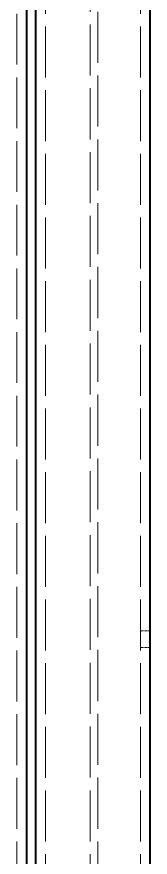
# Model space of a CAD drawing. Header units: millimetres. Extents: x 0 to 2970, y 0 to 2100.
# Drawn here: x 685.8 to 713.8, y 1059.9 to 1236.6 of the extents above; entities that cross this region are included whole.
import ezdxf

# ---------------------------------------------------------------- set-up
doc = ezdxf.new("R2010")
doc.units = ezdxf.units.MM
doc.header["$LTSCALE"] = 5
doc.linetypes.add('DASHED', pattern=[0.2067, 0.1654, -0.0413])
doc.layers.add('가려진 것(ISO)', color=2, linetype='DASHED', lineweight=18)
doc.layers.add('가시적인 것(ISO)', color=3, linetype='Continuous', lineweight=40)

msp = doc.modelspace()

# ---------------------------------------------------------------- linework, layer by layer
at = {"layer": '가려진 것(ISO)', "ltscale": 12.950765}
for p, q in [((685.751, 1411.259), (685.751, 715.259)), ((691.751, 715.259), (691.751, 1411.259)), ((711.751, 715.259), (711.751, 1411.259))]:
    msp.add_line(p, q, dxfattribs=at)
at = {"layer": '가려진 것(ISO)', "ltscale": 12.981777}
for p, q in [((701.151, 741.259), (701.151, 1385.259)), ((702.751, 1385.259), (702.751, 741.259))]:
    msp.add_line(p, q, dxfattribs=at)
at = {"layer": '가려진 것(ISO)', "ltscale": 0.761779}
for p, q in [((711.751, 1107.509), (713.751, 1107.509)), ((711.751, 1104.009), (713.751, 1104.009))]:
    msp.add_line(p, q, dxfattribs=at)
at = {"layer": '가시적인 것(ISO)'}
for p, q in [((713.751, 713.259), (713.751, 1413.259)), ((687.751, 1274.259), (687.751, 852.259)), ((689.751, 853.259), (689.751, 1273.259))]:
    msp.add_line(p, q, dxfattribs=at)

doc.saveas('drawing.dxf')
